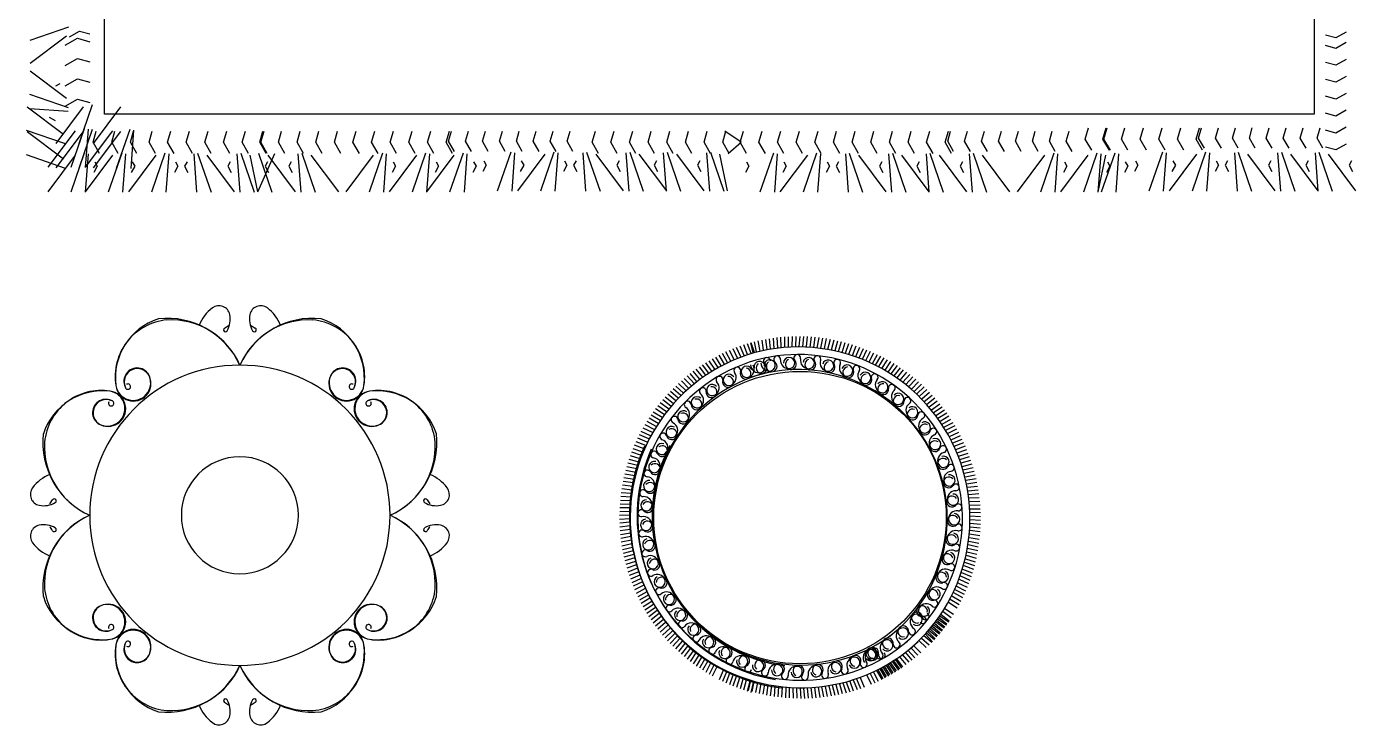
# Model space of a CAD drawing. Header units: millimetres. Extents: x -37 to 8970, y -2 to 4773.
# Drawn here: x 5110 to 7309, y 1967 to 3123 of the extents above; entities that cross this region are included whole.
import ezdxf

# ---------------------------------------------------------------- set-up
doc = ezdxf.new("R2010")
doc.units = ezdxf.units.MM

msp = doc.modelspace()

# ---------------------------------------------------------------- linework, layer by layer
at = {"color": 18, "true_color": 0x000000}
for p, q in [((5179.7, 3122.7), (5115.4, 3100.5)), ((5176.5, 3107.5), (5116.1, 3062.2)), ((5174.3, 3092.7), (5194.5, 3104.3)), ((5181.1, 3106.4), (5197.9, 3116)), ((5194.5, 3104.3), (5214.8, 3098.5)), ((5197.9, 3116), (5214.8, 3111.2)), ((7276.7, 3104.6), (7259.9, 3109.4)), ((7293.6, 3114.2), (7276.7, 3104.6)), ((7276.7, 3087.4), (7259.9, 3092.2)), ((7293.6, 3097), (7276.7, 3087.4)), ((5174.3, 3059.1), (5194.5, 3070.6)), ((5194.5, 3070.6), (5214.8, 3064.9)), ((7276.7, 3059.4), (7259.9, 3064.2)), ((7293.6, 3069), (7276.7, 3059.4)), ((5176.5, 3004.3), (5116.1, 3049.6)), ((5174.3, 3025.4), (5194.5, 3037)), ((5194.5, 3037), (5214.8, 3031.2)), ((7276.7, 3031.3), (7259.9, 3036.1)), ((7293.6, 3041), (7276.7, 3031.3)), ((5165.4, 3028.5), (5158.3, 3024.6)), ((7293.6, 3012.9), (7276.7, 3003.3)), ((5179.7, 2989.1), (5115.4, 3011.3)), ((5174.3, 2991.8), (5194.5, 3003.3)), ((5194.5, 3003.3), (5214.8, 2997.6)), ((5219, 2993.8), (5196.8, 2929.5)), ((7276.7, 3003.3), (7259.9, 3008.1)), ((5171.3, 2944.6), (5110.9, 2990)), ((5178.9, 2982.7), (5115.4, 2987.5)), ((5158.3, 2967.7), (5147.9, 2973.2)), ((5203.8, 2990.6), (5158.5, 2930.1)), ((5265.8, 2990.6), (5220.4, 2930.1)), ((7276.7, 2975.3), (7259.9, 2980.1)), ((7293.6, 2984.9), (7276.7, 2975.3)), ((5174.5, 2929.4), (5110.2, 2951.7)), ((5171.3, 2904), (5110.9, 2949.3)), ((5190.5, 2951.1), (5145.1, 2890.7)), ((5203.8, 2949.9), (5158.5, 2889.5)), ((5205.7, 2954.3), (5183.5, 2890.1)), ((5219, 2953.1), (5196.8, 2888.8)), ((5252.4, 2951.1), (5207.1, 2890.7)), ((5212, 2953.6), (5207.3, 2890.1)), ((5220.3, 2931.9), (5225.6, 2950.4)), ((5265.8, 2949.9), (5220.4, 2889.5)), ((5251.1, 2931.9), (5256.4, 2950.4)), ((5281, 2953.1), (5258.7, 2888.8)), ((5281.9, 2931.9), (5287.2, 2950.4)), ((5287.3, 2952.3), (5282.6, 2888.8)), ((5312.8, 2931.9), (5318.1, 2950.4)), ((5343.6, 2931.9), (5348.9, 2950.4)), ((5374.5, 2931.9), (5379.8, 2950.4)), ((5405.3, 2931.9), (5410.6, 2950.4)), ((5436.1, 2931.9), (5441.4, 2950.4)), ((5467, 2931.9), (5472.3, 2950.4)), ((5496.1, 2931.9), (5501.4, 2950.4)), ((5497.8, 2931.9), (5503.1, 2950.4)), ((5527, 2931.9), (5532.3, 2950.4)), ((5557.8, 2931.9), (5563.1, 2950.4)), ((5588.7, 2931.9), (5594, 2950.4)), ((5619.5, 2931.9), (5624.8, 2950.4)), ((5650.3, 2931.9), (5655.6, 2950.4)), ((5681.2, 2931.9), (5686.5, 2950.4)), ((5712, 2931.9), (5717.3, 2950.4)), ((5742.9, 2931.9), (5748.1, 2950.4)), ((5773.7, 2931.9), (5779, 2950.4)), ((5804.5, 2931.9), (5809.8, 2950.4)), ((5808.5, 2933.6), (5813.3, 2950.4)), ((5836.6, 2933.6), (5841.4, 2950.4)), ((5864.6, 2933.6), (5869.4, 2950.4)), ((5892.6, 2933.6), (5897.5, 2950.4)), ((5920.7, 2933.6), (5925.5, 2950.4)), ((5948.7, 2933.6), (5953.5, 2950.4)), ((5976.7, 2933.6), (5981.6, 2950.4)), ((6004.8, 2933.6), (6009.6, 2950.4)), ((6046.2, 2931.9), (6051.5, 2950.4)), ((6077, 2931.9), (6082.3, 2950.4)), ((6107.9, 2931.9), (6113.2, 2950.4)), ((6138.7, 2931.9), (6144, 2950.4)), ((6169.5, 2931.9), (6174.8, 2950.4)), ((6200.4, 2931.9), (6205.7, 2950.4)), ((6231.2, 2931.9), (6236.5, 2950.4)), ((6262.1, 2931.9), (6267.4, 2950.4)), ((6292.9, 2931.9), (6265.7, 2950.4)), ((6291.2, 2931.9), (6296.5, 2950.4)), ((6322.1, 2931.9), (6327.4, 2950.4)), ((6352.9, 2931.9), (6358.2, 2950.4)), ((6383.7, 2931.9), (6389, 2950.4)), ((6414.6, 2931.9), (6419.9, 2950.4)), ((6445.4, 2931.9), (6450.7, 2950.4)), ((6476.3, 2931.9), (6481.6, 2950.4)), ((6507.1, 2931.9), (6512.4, 2950.4)), ((6537.9, 2931.9), (6543.2, 2950.4)), ((6568.8, 2931.9), (6574.1, 2950.4)), ((6599.6, 2931.9), (6604.9, 2950.4)), ((6630.5, 2931.9), (6635.7, 2950.4)), ((6634.5, 2933.6), (6639.3, 2950.4)), ((6662.5, 2933.6), (6667.3, 2950.4)), ((6690.5, 2933.6), (6695.3, 2950.4)), ((6718.6, 2933.6), (6723.4, 2950.4)), ((6746.6, 2933.6), (6751.4, 2950.4)), ((6774.6, 2933.6), (6779.4, 2950.4)), ((6802.7, 2933.6), (6807.5, 2950.4)), ((6830.7, 2933.6), (6835.5, 2950.4)), ((6862.2, 2937.2), (6867.5, 2955.8)), ((6891.4, 2937.2), (6896.7, 2955.8)), ((6893.1, 2937.2), (6898.4, 2955.8)), ((6922.2, 2937.2), (6927.5, 2955.8)), ((6953.1, 2937.2), (6958.4, 2955.8)), ((6983.9, 2937.2), (6989.2, 2955.8)), ((7014.8, 2937.2), (7020, 2955.8)), ((7045.6, 2937.2), (7050.9, 2955.8)), ((7049.6, 2938.9), (7054.4, 2955.8)), ((7077.6, 2938.9), (7082.4, 2955.8)), ((7105.7, 2938.9), (7110.5, 2955.8)), ((7133.7, 2938.9), (7138.5, 2955.8)), ((7161.7, 2938.9), (7166.6, 2955.8)), ((7189.8, 2938.9), (7194.6, 2955.8)), ((7217.8, 2938.9), (7222.6, 2955.8)), ((7245.8, 2938.9), (7250.7, 2955.8)), ((7276.7, 2947.2), (7259.9, 2952)), ((7293.6, 2956.9), (7276.7, 2947.2)), ((5230.9, 2913.4), (5220.3, 2931.9)), ((5261.7, 2913.4), (5251.1, 2931.9)), ((5292.5, 2913.4), (5281.9, 2931.9)), ((5323.4, 2913.4), (5312.8, 2931.9)), ((5354.2, 2913.4), (5343.6, 2931.9)), ((5385, 2913.4), (5374.5, 2931.9)), ((5415.9, 2913.4), (5405.3, 2931.9)), ((5446.7, 2913.4), (5436.1, 2931.9)), ((5477.6, 2913.4), (5467, 2931.9)), ((5506.7, 2913.4), (5496.1, 2931.9)), ((5508.4, 2913.4), (5497.8, 2931.9)), ((5537.6, 2913.4), (5527, 2931.9)), ((5568.4, 2913.4), (5557.8, 2931.9)), ((5599.3, 2913.4), (5588.7, 2931.9)), ((5630.1, 2913.4), (5619.5, 2931.9)), ((5660.9, 2913.4), (5650.3, 2931.9)), ((5691.8, 2913.4), (5681.2, 2931.9)), ((5722.6, 2913.4), (5712, 2931.9)), ((5753.4, 2913.4), (5742.9, 2931.9)), ((5784.3, 2913.4), (5773.7, 2931.9)), ((5815.1, 2913.4), (5804.5, 2931.9)), ((5818.2, 2916.7), (5808.5, 2933.6)), ((5846.2, 2916.7), (5836.6, 2933.6)), ((5874.2, 2916.7), (5864.6, 2933.6)), ((5902.3, 2916.7), (5892.6, 2933.6)), ((5930.3, 2916.7), (5920.7, 2933.6)), ((5958.3, 2916.7), (5948.7, 2933.6)), ((5986.4, 2916.7), (5976.7, 2933.6)), ((6014.4, 2916.7), (6004.8, 2933.6)), ((6056.8, 2913.4), (6046.2, 2931.9)), ((6087.6, 2913.4), (6077, 2931.9)), ((6118.5, 2913.4), (6107.9, 2931.9)), ((6149.3, 2913.4), (6138.7, 2931.9)), ((6180.1, 2913.4), (6169.5, 2931.9)), ((6211, 2913.4), (6200.4, 2931.9)), ((6241.8, 2913.4), (6231.2, 2931.9)), ((6272.6, 2913.4), (6262.1, 2931.9)), ((6271, 2913.4), (6292.9, 2931.9)), ((6301.8, 2913.4), (6291.2, 2931.9)), ((6332.7, 2913.4), (6322.1, 2931.9)), ((6363.5, 2913.4), (6352.9, 2931.9)), ((6394.3, 2913.4), (6383.7, 2931.9)), ((6425.2, 2913.4), (6414.6, 2931.9)), ((6456, 2913.4), (6445.4, 2931.9)), ((6486.9, 2913.4), (6476.3, 2931.9)), ((6517.7, 2913.4), (6507.1, 2931.9)), ((6548.5, 2913.4), (6537.9, 2931.9)), ((6579.4, 2913.4), (6568.8, 2931.9)), ((6610.2, 2913.4), (6599.6, 2931.9)), ((6641, 2913.4), (6630.5, 2931.9)), ((6644.1, 2916.7), (6634.5, 2933.6)), ((6672.1, 2916.7), (6662.5, 2933.6)), ((6700.2, 2916.7), (6690.5, 2933.6)), ((6728.2, 2916.7), (6718.6, 2933.6)), ((6756.2, 2916.7), (6746.6, 2933.6)), ((6784.3, 2916.7), (6774.6, 2933.6)), ((6812.3, 2916.7), (6802.7, 2933.6)), ((6840.3, 2916.7), (6830.7, 2933.6)), ((6872.8, 2918.7), (6862.2, 2937.2)), ((6902, 2918.7), (6891.4, 2937.2)), ((6903.7, 2918.7), (6893.1, 2937.2)), ((6932.8, 2918.7), (6922.2, 2937.2)), ((6963.7, 2918.7), (6953.1, 2937.2)), ((6994.5, 2918.7), (6983.9, 2937.2)), ((7025.3, 2918.7), (7014.8, 2937.2)), ((7056.2, 2918.7), (7045.6, 2937.2)), ((7059.2, 2922.1), (7049.6, 2938.9)), ((7087.3, 2922.1), (7077.6, 2938.9)), ((7115.3, 2922.1), (7105.7, 2938.9)), ((7143.3, 2922.1), (7133.7, 2938.9)), ((7171.4, 2922.1), (7161.7, 2938.9)), ((7199.4, 2922.1), (7189.8, 2938.9)), ((7227.4, 2922.1), (7217.8, 2938.9)), ((7255.5, 2922.1), (7245.8, 2938.9)), ((7293.6, 2928.8), (7276.7, 2919.2)), ((5174.5, 2888.8), (5110.2, 2911)), ((5190.5, 2910.5), (5145.1, 2850.1)), ((5205.7, 2913.7), (5183.5, 2849.4)), ((5252.4, 2910.5), (5207.1, 2850.1)), ((5212, 2912.9), (5207.3, 2849.4)), ((5267.6, 2913.7), (5245.4, 2849.4)), ((5274, 2912.9), (5269.2, 2849.4)), ((5323.9, 2910.5), (5278.6, 2850.1)), ((5339.1, 2913.7), (5316.9, 2849.4)), ((5345.5, 2912.9), (5340.7, 2849.4)), ((5386.8, 2912.9), (5391.5, 2849.4)), ((5393.1, 2913.7), (5415.4, 2849.4)), ((5408.3, 2910.5), (5453.7, 2850.1)), ((5458.2, 2912.9), (5463, 2849.4)), ((5464.6, 2913.7), (5486.8, 2849.4)), ((5479.8, 2910.5), (5492.6, 2850.1)), ((5520.2, 2912.9), (5492.5, 2849.4)), ((5494, 2913.7), (5516.3, 2849.4)), ((5509.2, 2910.5), (5554.6, 2850.1)), ((5559.2, 2912.9), (5563.9, 2849.4)), ((5565.5, 2913.7), (5587.8, 2849.4)), ((5580.7, 2910.5), (5626.1, 2850.1)), ((5683.9, 2910.5), (5638.6, 2850.1)), ((5699.1, 2913.7), (5676.9, 2849.4)), ((5705.5, 2912.9), (5700.7, 2849.4)), ((5755.4, 2910.5), (5710.1, 2850.1)), ((5770.6, 2913.7), (5748.4, 2849.4)), ((5817.4, 2910.5), (5772, 2850.1)), ((5777, 2912.9), (5772.2, 2849.4)), ((5832.6, 2913.7), (5810.3, 2849.4)), ((5838.9, 2912.9), (5834.1, 2849.4)), ((5911.4, 2915.4), (5889.1, 2851.1)), ((5917.7, 2914.6), (5913, 2851.1)), ((5967.6, 2912.2), (5922.3, 2851.8)), ((5982.8, 2915.4), (5960.6, 2851.1)), ((5989.2, 2914.6), (5984.4, 2851.1)), ((6030.5, 2914.6), (6035.3, 2851.1)), ((6036.8, 2915.4), (6059.1, 2851.1)), ((6052, 2912.2), (6097.4, 2851.8)), ((6102, 2914.6), (6106.7, 2851.1)), ((6108.3, 2915.4), (6130.6, 2851.1)), ((6123.5, 2912.2), (6168.9, 2851.8)), ((6163.9, 2914.6), (6168.7, 2851.1)), ((6170.3, 2915.4), (6192.5, 2851.1)), ((6185.5, 2912.2), (6230.8, 2851.8)), ((6235.4, 2914.6), (6240.2, 2851.1)), ((6241.7, 2915.4), (6264, 2851.1)), ((6256.9, 2912.2), (6269.8, 2851.8)), ((6346, 2913.7), (6323.8, 2849.4)), ((6352.4, 2912.9), (6347.6, 2849.4)), ((6402.3, 2910.5), (6356.9, 2850.1)), ((6417.5, 2913.7), (6395.2, 2849.4)), ((6423.8, 2912.9), (6419.1, 2849.4)), ((6465.1, 2912.9), (6469.9, 2849.4)), ((6471.5, 2913.7), (6493.7, 2849.4)), ((6486.7, 2910.5), (6532, 2850.1)), ((6536.6, 2912.9), (6541.4, 2849.4)), ((6543, 2913.7), (6565.2, 2849.4)), ((6558.2, 2910.5), (6603.5, 2850.1)), ((6598.6, 2912.9), (6603.3, 2849.4)), ((6604.9, 2913.7), (6627.1, 2849.4)), ((6620.1, 2910.5), (6665.5, 2850.1)), ((6670, 2912.9), (6674.8, 2849.4)), ((6676.4, 2913.7), (6698.6, 2849.4)), ((6691.6, 2910.5), (6736.9, 2850.1)), ((6794.8, 2910.5), (6749.4, 2850.1)), ((6810, 2913.7), (6787.8, 2849.4)), ((6816.3, 2912.9), (6811.6, 2849.4)), ((6866.3, 2910.5), (6820.9, 2850.1)), ((6881.5, 2913.7), (6859.2, 2849.4)), ((6895.7, 2910.5), (6882.9, 2850.1)), ((6887.8, 2912.9), (6883.1, 2849.4)), ((6910.9, 2913.7), (6888.7, 2849.4)), ((6917.3, 2912.9), (6912.5, 2849.4)), ((6989.7, 2915.4), (6967.5, 2851.1)), ((6996.1, 2914.6), (6991.3, 2851.1)), ((7046, 2912.2), (7000.7, 2851.8)), ((7061.2, 2915.4), (7039, 2851.1)), ((7067.6, 2914.6), (7062.8, 2851.1)), ((7108.9, 2914.6), (7113.6, 2851.1)), ((7115.2, 2915.4), (7137.4, 2851.1)), ((7130.4, 2912.2), (7175.8, 2851.8)), ((7180.3, 2914.6), (7185.1, 2851.1)), ((7186.7, 2915.4), (7208.9, 2851.1)), ((7201.9, 2912.2), (7247.2, 2851.8)), ((7242.3, 2914.6), (7247, 2851.1)), ((7248.6, 2915.4), (7270.9, 2851.1)), ((7276.7, 2919.2), (7259.9, 2924)), ((7263.8, 2912.2), (7309.2, 2851.8)), ((5227.1, 2892.3), (5221.6, 2882)), ((5223.2, 2899.4), (5227.1, 2892.3)), ((5289.1, 2892.3), (5283.5, 2882)), ((5285.1, 2899.4), (5289.1, 2892.3)), ((5360.6, 2892.3), (5355, 2882)), ((5356.6, 2899.4), (5360.6, 2892.3)), ((5375.7, 2899.4), (5371.7, 2892.3)), ((5371.7, 2892.3), (5377.2, 2882)), ((5447.1, 2899.4), (5443.2, 2892.3)), ((5443.2, 2892.3), (5448.7, 2882)), ((5509.1, 2899.4), (5505.1, 2892.3)), ((5505.1, 2892.3), (5510.7, 2882)), ((5548.1, 2899.4), (5544.1, 2892.3)), ((5544.1, 2892.3), (5549.6, 2882)), ((5720.6, 2892.3), (5715, 2882)), ((5716.6, 2899.4), (5720.6, 2892.3)), ((5792, 2892.3), (5786.5, 2882)), ((5788.1, 2899.4), (5792, 2892.3)), ((5854, 2892.3), (5848.4, 2882)), ((5850, 2899.4), (5854, 2892.3)), ((5870.9, 2894), (5865.3, 2883.7)), ((5866.9, 2901.1), (5870.9, 2894)), ((5932.8, 2894), (5927.2, 2883.7)), ((5928.8, 2901.1), (5932.8, 2894)), ((6004.3, 2894), (5998.7, 2883.7)), ((6000.3, 2901.1), (6004.3, 2894)), ((6019.4, 2901.1), (6015.4, 2894)), ((6015.4, 2894), (6021, 2883.7)), ((6090.9, 2901.1), (6086.9, 2894)), ((6086.9, 2894), (6092.4, 2883.7)), ((6152.8, 2901.1), (6148.8, 2894)), ((6148.8, 2894), (6154.4, 2883.7)), ((6224.3, 2901.1), (6220.3, 2894)), ((6220.3, 2894), (6225.9, 2883.7)), ((6305.5, 2892.3), (6299.9, 2882)), ((6301.5, 2899.4), (6305.5, 2892.3)), ((6367.4, 2892.3), (6361.9, 2882)), ((6363.5, 2899.4), (6367.4, 2892.3)), ((6438.9, 2892.3), (6433.4, 2882)), ((6435, 2899.4), (6438.9, 2892.3)), ((6454, 2899.4), (6450, 2892.3)), ((6450, 2892.3), (6455.6, 2882)), ((6525.5, 2899.4), (6521.5, 2892.3)), ((6521.5, 2892.3), (6527.1, 2882)), ((6587.4, 2899.4), (6583.5, 2892.3)), ((6583.5, 2892.3), (6589, 2882)), ((6658.9, 2899.4), (6654.9, 2892.3)), ((6654.9, 2892.3), (6660.5, 2882)), ((6831.4, 2892.3), (6825.9, 2882)), ((6827.5, 2899.4), (6831.4, 2892.3)), ((6902.9, 2892.3), (6897.4, 2882)), ((6898.9, 2899.4), (6902.9, 2892.3)), ((6932.4, 2892.3), (6926.8, 2882)), ((6928.4, 2899.4), (6932.4, 2892.3)), ((6949.2, 2894), (6943.7, 2883.7)), ((6945.3, 2901.1), (6949.2, 2894)), ((7011.2, 2894), (7005.6, 2883.7)), ((7007.2, 2901.1), (7011.2, 2894)), ((7082.6, 2894), (7077.1, 2883.7)), ((7078.7, 2901.1), (7082.6, 2894)), ((7097.7, 2901.1), (7093.8, 2894)), ((7093.8, 2894), (7099.3, 2883.7)), ((7169.2, 2901.1), (7165.2, 2894)), ((7165.2, 2894), (7170.8, 2883.7)), ((7231.2, 2901.1), (7227.2, 2894)), ((7227.2, 2894), (7232.7, 2883.7)), ((7302.6, 2901.1), (7298.7, 2894)), ((7298.7, 2894), (7304.2, 2883.7)), ((6303.4, 2580.8), (6297, 2596.6)), ((6309, 2582.6), (6303, 2598.5)), ((6312.3, 2583.6), (6308.9, 2600.3)), ((6314.8, 2584.3), (6309, 2600.3)), ((6318.1, 2585.1), (6315, 2601.9)), ((6323.9, 2586.5), (6321.1, 2603.3)), ((6329.7, 2587.8), (6327.3, 2604.6)), ((6335.5, 2588.9), (6333.5, 2605.8)), ((6341.4, 2589.9), (6339.7, 2606.9)), ((6347.3, 2590.8), (6346, 2607.8)), ((6353.2, 2591.6), (6352.2, 2608.6)), ((6359.1, 2592.3), (6358.5, 2609.3)), ((6365.1, 2592.8), (6364.8, 2609.8)), ((6371, 2593.2), (6371.1, 2610.2)), ((6377, 2593.5), (6377.4, 2610.5)), ((6382.9, 2593.6), (6383.7, 2610.7)), ((6388.9, 2593.7), (6390.1, 2610.7)), ((6394.8, 2593.6), (6396.4, 2610.5)), ((6400.8, 2593.3), (6402.7, 2610.3)), ((6406.7, 2593), (6409, 2609.9)), ((6412.7, 2592.5), (6415.3, 2609.4)), ((6418.6, 2591.9), (6421.5, 2608.7)), ((6424.5, 2591.2), (6427.8, 2607.9)), ((6430.4, 2590.4), (6434.1, 2607)), ((6436.3, 2589.4), (6440.3, 2606)), ((6442.1, 2588.3), (6446.5, 2604.8)), ((6448, 2587.1), (6452.7, 2603.5)), ((6453.8, 2585.8), (6458.8, 2602.1)), ((6459.6, 2584.3), (6464.9, 2600.5)), ((6465.3, 2582.8), (6471, 2598.8)), ((6471, 2581.1), (6477.1, 2597)), ((6476.7, 2579.2), (6483.1, 2595.1)), ((6254.4, 2559.2), (6245.1, 2573.5)), ((6259.6, 2562), (6250.7, 2576.5)), ((6264.9, 2564.8), (6256.3, 2579.5)), ((6270.2, 2567.4), (6261.9, 2582.3)), ((6275.6, 2569.9), (6267.6, 2585)), ((6281.1, 2572.3), (6273.4, 2587.5)), ((6286.6, 2574.6), (6279.2, 2590)), ((6292.1, 2576.8), (6285.1, 2592.3)), ((6297.7, 2578.8), (6291, 2594.5)), ((6482.3, 2577.3), (6489, 2593)), ((6487.9, 2575.3), (6495, 2590.8)), ((6493.5, 2573.1), (6500.8, 2588.5)), ((6499, 2570.8), (6506.7, 2586)), ((6504.4, 2568.4), (6512.4, 2583.5)), ((6509.8, 2565.9), (6518.2, 2580.8)), ((6515.2, 2563.3), (6523.8, 2578)), ((6520.5, 2560.6), (6529.4, 2575.1)), ((6224.3, 2539.8), (6213.4, 2552.9)), ((6229.2, 2543.3), (6218.5, 2556.6)), ((6234.1, 2546.7), (6223.7, 2560.2)), ((6239, 2550), (6228.9, 2563.7)), ((6244.1, 2553.2), (6234.3, 2567.1)), ((6249.2, 2556.2), (6239.7, 2570.3)), ((6525.7, 2557.7), (6534.9, 2572)), ((6530.9, 2554.8), (6540.4, 2568.9)), ((6536, 2551.7), (6545.8, 2565.6)), ((6541.1, 2548.5), (6551.2, 2562.3)), ((6546, 2545.3), (6556.4, 2558.8)), ((6550.9, 2541.9), (6561.6, 2555.2)), ((6555.8, 2538.4), (6566.7, 2551.5)), ((6201.3, 2521), (6189, 2532.8)), ((6205.8, 2524.9), (6193.7, 2537)), ((6210.3, 2528.8), (6198.5, 2541.1)), ((6214.9, 2532.6), (6203.4, 2545.2)), ((6219.6, 2536.3), (6208.3, 2549.1)), ((6560.5, 2534.8), (6571.8, 2547.7)), ((6565.2, 2531.1), (6576.7, 2543.7)), ((6569.8, 2527.4), (6581.6, 2539.7)), ((6574.4, 2523.5), (6586.4, 2535.6)), ((6578.8, 2519.5), (6591.1, 2531.4)), ((6180.4, 2499.8), (6167, 2510.2)), ((6184.4, 2504.2), (6171.2, 2514.9)), ((6188.5, 2508.5), (6175.5, 2519.5)), ((6192.7, 2512.7), (6179.9, 2524)), ((6197, 2516.9), (6184.4, 2528.5)), ((6583.2, 2515.5), (6595.7, 2527.1)), ((6587.5, 2511.3), (6600.2, 2522.7)), ((6591.6, 2507.1), (6604.6, 2518.2)), ((6595.7, 2502.8), (6609, 2513.6)), ((6599.8, 2498.4), (6613.2, 2508.9)), ((6161.8, 2476.5), (6147.3, 2485.5)), ((6165.3, 2481.3), (6151.1, 2490.6)), ((6168.9, 2486), (6154.9, 2495.7)), ((6172.7, 2490.7), (6158.8, 2500.6)), ((6176.5, 2495.3), (6162.8, 2505.5)), ((6603.7, 2493.9), (6617.3, 2504.1)), ((6607.5, 2489.3), (6621.3, 2499.2)), ((6611.2, 2484.7), (6625.3, 2494.3)), ((6614.8, 2479.9), (6629.1, 2489.3)), ((6148.8, 2456.6), (6133.6, 2464.4)), ((6151.9, 2461.7), (6136.9, 2469.8)), ((6155.1, 2466.7), (6140.2, 2475.1)), ((6158.4, 2471.6), (6143.7, 2480.3)), ((6618.4, 2475.1), (6632.8, 2484.2)), ((6621.8, 2470.2), (6636.4, 2479)), ((6625.1, 2465.3), (6639.9, 2473.7)), ((6628.3, 2460.3), (6643.3, 2468.4)), ((6631.4, 2455.2), (6646.6, 2463)), ((6137.4, 2435.6), (6121.6, 2442.1)), ((6140.1, 2440.9), (6124.5, 2447.8)), ((6142.9, 2446.2), (6127.4, 2453.4)), ((6145.8, 2451.4), (6130.4, 2458.9)), ((6634.4, 2450.1), (6649.8, 2457.5)), ((6637.3, 2444.9), (6652.8, 2452)), ((6640.1, 2439.6), (6655.7, 2446.4)), ((6127.9, 2413.8), (6111.6, 2418.9)), ((6130.1, 2419.3), (6113.9, 2424.8)), ((6132.4, 2424.8), (6116.4, 2430.6)), ((6134.8, 2430.2), (6118.9, 2436.4)), ((6642.8, 2434.3), (6658.6, 2440.8)), ((6645.4, 2428.9), (6661.3, 2435.1)), ((6647.8, 2423.5), (6663.8, 2429.3)), ((6650.2, 2418), (6666.3, 2423.5)), ((6121.9, 2396.9), (6105.4, 2401)), ((6123.8, 2402.6), (6107.3, 2407.1)), ((6125.8, 2408.2), (6109.4, 2413)), ((6652.4, 2412.4), (6668.6, 2417.6)), ((6654.5, 2406.9), (6670.8, 2411.7)), ((6656.5, 2401.3), (6672.9, 2405.7)), ((6658.3, 2395.6), (6674.9, 2399.7)), ((6115.7, 2373.9), (6098.8, 2376.7)), ((6117, 2379.7), (6100.3, 2382.8)), ((6118.5, 2385.5), (6101.8, 2388.9)), ((6120.2, 2391.2), (6103.5, 2395)), ((6660.1, 2389.9), (6676.7, 2393.7)), ((6661.7, 2384.2), (6678.4, 2387.6)), ((6663.2, 2378.4), (6680, 2381.5)), ((6664.6, 2372.6), (6681.4, 2375.3)), ((6112.2, 2356.4), (6095.3, 2358.1)), ((6113.3, 2362.3), (6096.3, 2364.3)), ((6114.4, 2368.1), (6097.5, 2370.5)), ((6665.9, 2366.8), (6682.8, 2369.2)), ((6667, 2360.9), (6684, 2363)), ((6668.1, 2355.1), (6685, 2356.7)), ((6109.4, 2332.7), (6092.4, 2333)), ((6109.9, 2338.7), (6092.9, 2339.3)), ((6110.6, 2344.6), (6093.5, 2345.5)), ((6111.3, 2350.5), (6094.3, 2351.8)), ((6669, 2349.2), (6685.9, 2350.5)), ((6669.7, 2343.3), (6686.7, 2344.2)), ((6670.4, 2337.4), (6687.4, 2338)), ((6670.9, 2331.4), (6688, 2331.7)), ((6108.6, 2314.9), (6091.6, 2314.1)), ((6108.6, 2308.9), (6091.6, 2307.7)), ((6108.7, 2320.9), (6091.7, 2320.4)), ((6109, 2326.8), (6092, 2326.7)), ((6671.3, 2325.5), (6688.4, 2325.4)), ((6671.6, 2319.5), (6688.6, 2319.1)), ((6671.7, 2313.6), (6688.8, 2312.7)), ((6108.7, 2303), (6091.7, 2301.4)), ((6108.9, 2297), (6091.9, 2295.1)), ((6109.2, 2291.1), (6092.3, 2288.8)), ((6671.1, 2289.8), (6688, 2287.5)), ((6671.5, 2295.7), (6688.4, 2293.8)), ((6671.7, 2301.7), (6688.7, 2300.1)), ((6671.8, 2307.6), (6688.8, 2306.4)), ((6109.7, 2285.1), (6092.9, 2282.5)), ((6110.3, 2279.2), (6093.5, 2276.2)), ((6111, 2273.3), (6094.3, 2270)), ((6111.9, 2267.4), (6095.2, 2263.7)), ((6668.5, 2266.1), (6685.1, 2262.4)), ((6669.3, 2272), (6686.1, 2268.7)), ((6670.1, 2277.9), (6686.8, 2274.9)), ((6670.6, 2283.8), (6687.5, 2281.2)), ((6112.9, 2261.5), (6096.3, 2257.5)), ((6113.9, 2255.7), (6097.5, 2251.3)), ((6115.2, 2249.8), (6098.8, 2245.1)), ((6116.5, 2244), (6100.2, 2239)), ((6665.2, 2248.5), (6681.6, 2243.8)), ((6666.4, 2254.3), (6682.9, 2250)), ((6667.5, 2260.2), (6684.1, 2256.2)), ((6118, 2238.3), (6101.8, 2232.9)), ((6119.5, 2232.5), (6103.5, 2226.8)), ((6121.2, 2226.8), (6105.3, 2220.7)), ((6123.1, 2221.1), (6107.2, 2214.7)), ((6659.2, 2225.5), (6675.1, 2219.4)), ((6660.9, 2231.2), (6676.9, 2225.5)), ((6662.4, 2236.9), (6678.6, 2231.5)), ((6663.9, 2242.7), (6680.2, 2237.7)), ((6125, 2215.5), (6109.3, 2208.8)), ((6127, 2209.9), (6111.5, 2202.8)), ((6129.2, 2204.3), (6113.8, 2197)), ((6651.2, 2203), (6666.6, 2195.6)), ((6653.4, 2208.6), (6668.9, 2201.5)), ((6655.4, 2214.1), (6671.1, 2207.4)), ((6657.4, 2219.8), (6673.2, 2213.4)), ((6131.5, 2198.8), (6116.3, 2191.1)), ((6133.9, 2193.4), (6118.9, 2185.4)), ((6136.4, 2188), (6121.5, 2179.7)), ((6139, 2182.6), (6124.3, 2174)), ((6141.8, 2177.4), (6127.3, 2168.4)), ((6641.4, 2181.3), (6656.1, 2172.7)), ((6644, 2186.6), (6658.9, 2178.3)), ((6646.5, 2192), (6661.6, 2184)), ((6648.9, 2197.5), (6664.2, 2189.8)), ((6144.6, 2172.1), (6130.3, 2162.9)), ((6147.6, 2167), (6133.5, 2157.4)), ((6150.7, 2161.8), (6136.7, 2152)), ((6153.8, 2156.8), (6140.1, 2146.7)), ((6626.7, 2155.4), (6640.4, 2145.3)), ((6629.8, 2160.5), (6643.8, 2150.7)), ((6635.8, 2170.8), (6650.2, 2161.5)), ((6638.7, 2176), (6653.2, 2167.1)), ((6157.1, 2151.8), (6143.6, 2141.4)), ((6160.5, 2146.9), (6147.2, 2136.2)), ((6164, 2142.1), (6150.9, 2131.1)), ((6167.6, 2137.3), (6154.7, 2126.1)), ((6610.9, 2133.3), (6624.8, 2123.4)), ((6612.9, 2135.9), (6625.8, 2124.7)), ((6614.7, 2138), (6628.7, 2128.3)), ((6616.5, 2140.7), (6629.6, 2129.7)), ((6618.3, 2142.7), (6632.6, 2133.3)), ((6620, 2145.5), (6633.3, 2134.9)), ((6621.8, 2147.5), (6636.3, 2138.4)), ((6623.4, 2150.5), (6636.9, 2140.1)), ((6171.2, 2132.6), (6158.7, 2121.1)), ((6175, 2128), (6162.7, 2116.3)), ((6178.9, 2123.5), (6166.8, 2111.5)), ((6182.9, 2119.1), (6171, 2106.8)), ((6186.9, 2114.7), (6175.3, 2102.2)), ((6590.9, 2111.3), (6603.6, 2100)), ((6595.1, 2115.5), (6608.1, 2104.5)), ((6597.7, 2117.7), (6609.5, 2105.4)), ((6599.2, 2119.9), (6612.4, 2109.1)), ((6601.6, 2122.1), (6613.7, 2110.1)), ((6603.2, 2124.3), (6616.6, 2113.8)), ((6605.5, 2126.6), (6617.8, 2114.9)), ((6607.1, 2128.8), (6620.8, 2118.5)), ((6609.3, 2131.3), (6621.9, 2119.8)), ((6191.1, 2110.4), (6179.8, 2097.7)), ((6195.3, 2106.2), (6184.3, 2093.3)), ((6199.6, 2102.2), (6188.9, 2088.9)), ((6204.1, 2098.1), (6193.6, 2084.7)), ((6208.5, 2094.2), (6198.3, 2080.6)), ((6213.1, 2090.4), (6203.2, 2076.5)), ((6568.7, 2091.5), (6580.1, 2078.9)), ((6573.3, 2095.3), (6585, 2082.9)), ((6577.8, 2099.1), (6589.8, 2087)), ((6586.6, 2107.2), (6599.1, 2095.6)), ((6217.8, 2086.7), (6208.2, 2072.6)), ((6222.5, 2083.1), (6213.2, 2068.8)), ((6227.3, 2079.6), (6218.3, 2065.1)), ((6232.2, 2076.1), (6223.5, 2061.5)), ((6237.1, 2072.8), (6228.7, 2058)), ((6242.2, 2069.6), (6234.1, 2054.6)), ((6534.3, 2067.9), (6543.8, 2053.8)), ((6537.8, 2068.9), (6547.5, 2054.8)), ((6539.4, 2071), (6549.2, 2057)), ((6542.9, 2072), (6552.8, 2058.1)), ((6544.5, 2074.1), (6554.6, 2060.4)), ((6547.9, 2075.2), (6558.1, 2061.6)), ((6549.4, 2077.4), (6559.8, 2063.9)), ((6554.4, 2080.8), (6565, 2067.5)), ((6559.2, 2084.3), (6570.1, 2071.2)), ((6564, 2087.8), (6575.2, 2075)), ((6247.2, 2066.5), (6239.5, 2051.3)), ((6252.4, 2063.5), (6244.9, 2048.2)), ((6262.9, 2057.8), (6256.1, 2042.2)), ((6268.2, 2055.2), (6261.7, 2039.4)), ((6273.6, 2052.6), (6267.4, 2036.7)), ((6279, 2050.2), (6273.2, 2034.1)), ((6284.5, 2047.8), (6279, 2031.7)), ((6290, 2045.6), (6284.9, 2029.4)), ((6489.4, 2045.9), (6496.3, 2030.2)), ((6500.5, 2050.2), (6508.1, 2034.9)), ((6506, 2052.5), (6513.9, 2037.4)), ((6511.5, 2055), (6519.6, 2040)), ((6516.8, 2057.5), (6525.3, 2042.7)), ((6518.6, 2059.4), (6527.2, 2044.7)), ((6522.2, 2060.2), (6530.9, 2045.6)), ((6523.9, 2062.1), (6532.8, 2047.6)), ((6527.4, 2063), (6536.5, 2048.5)), ((6529.1, 2065), (6538.3, 2050.6)), ((6532.6, 2065.9), (6542, 2051.6)), ((6295.6, 2043.5), (6290.8, 2027.2)), ((6301.2, 2041.5), (6296.8, 2025.1)), ((6306.9, 2039.7), (6302.8, 2023.1)), ((6308, 2041.2), (6304.1, 2024.7)), ((6312.6, 2037.9), (6308.8, 2021.3)), ((6313.7, 2039.5), (6310.1, 2022.9)), ((6319.5, 2038), (6316.2, 2021.2)), ((6325.3, 2036.5), (6322.3, 2019.7)), ((6331.1, 2035.2), (6328.5, 2018.3)), ((6336.9, 2034), (6334.7, 2017.1)), ((6342.8, 2032.9), (6340.9, 2015.9)), ((6348.6, 2031.9), (6347.1, 2014.9)), ((6354.5, 2031.1), (6353.4, 2014)), ((6360.5, 2030.3), (6359.7, 2013.3)), ((6366.4, 2029.7), (6365.9, 2012.7)), ((6372.3, 2029.3), (6372.2, 2012.2)), ((6378.3, 2028.9), (6378.5, 2011.9)), ((6384.2, 2028.7), (6384.9, 2011.7)), ((6390.2, 2028.6), (6391.2, 2011.6)), ((6396.1, 2028.6), (6397.5, 2011.6)), ((6402.1, 2028.8), (6403.8, 2011.8)), ((6408, 2029.1), (6410.1, 2012.1)), ((6414, 2029.5), (6416.4, 2012.6)), ((6419.9, 2030), (6422.7, 2013.2)), ((6425.8, 2030.6), (6429, 2013.9)), ((6431.8, 2031.4), (6435.2, 2014.7)), ((6437.6, 2032.3), (6441.5, 2015.7)), ((6443.5, 2033.3), (6447.7, 2016.8)), ((6449.4, 2034.5), (6453.9, 2018)), ((6455.2, 2035.7), (6460, 2019.4)), ((6461, 2037.1), (6466.2, 2020.9)), ((6466.7, 2038.6), (6472.3, 2022.5)), ((6472.5, 2040.3), (6478.3, 2024.2)), ((6478.2, 2042), (6484.4, 2026.1)), ((6483.8, 2043.9), (6490.4, 2028.1))]:
    msp.add_line(p, q, dxfattribs=at)
msp.add_lwpolyline([(5238.9, 4609.1), (7241, 4609.1), (7241, 2978.7), (5238.9, 2978.7)], close=True, dxfattribs=at)
msp.add_circle((6390, 2310.7), 242, dxfattribs=at)
for centre, radius, start, end in [((6393, 2310.8), 284, 106.2281, 263.2529), ((6387.3, 2309.2), 284, 308.0032, 105.028), ((6387.3, 2309.2), 271.5, 310.5184, 105.0004), ((6335.4, 2569.9), 5.65, 355.2951, 231.7802), ((6352.2, 2572.6), 5.65, 355.2951, 231.7802), ((6372.1, 2566.6), 9.31, 278.0421, 179.7215), ((6385.5, 2574.9), 5.65, 348.0951, 224.5802), ((6404.5, 2570.9), 13.7, 168.0951, 270.8421), ((6404.5, 2566.5), 9.31, 270.8421, 172.5215), ((6418.8, 2573.1), 5.65, 340.8951, 217.3802), ((6393, 2310.8), 271.5, 106.2557, 260.7377), ((6393, 2310.8), 246.5, 102.0044, 263.418), ((6270.7, 2542.8), 13.7, 293.214, 35.961), ((6286.3, 2554.2), 5.65, 339.4759, 215.961), ((6300, 2549.1), 8.96, 159.4759, 85.0418), ((6301.9, 2552.1), 9.31, 24.3346, 286.014), ((6300.7, 2556.3), 13.7, 286.014, 28.761), ((6387.3, 2309.2), 246.5, 307.8381, 109.2517), ((6322, 2564.3), 13.7, 182.4951, 285.2421), ((6323.2, 2560), 9.31, 285.2421, 186.9215), ((6326.4, 2558.4), 8.96, 126.2143, 51.7802), ((6338.8, 2567), 13.7, 182.4951, 285.2421), ((6340, 2562.7), 9.31, 285.2421, 186.9215), ((6343.2, 2561.1), 8.96, 126.2143, 51.7802), ((6371.5, 2571), 13.7, 175.2951, 278.0421), ((6375.1, 2564.7), 8.96, 119.0143, 44.5802), ((6407.2, 2564.2), 8.96, 111.8143, 37.3802), ((6437.1, 2566.7), 13.7, 160.8951, 263.6421), ((6436.6, 2562.3), 9.31, 263.6421, 165.3215), ((6439, 2559.7), 8.96, 104.6143, 30.1802), ((6451.6, 2567), 5.65, 333.6951, 210.1802), ((6469, 2558.4), 13.7, 153.6951, 256.4421), ((6468, 2554.1), 9.31, 256.4421, 158.1215), ((6470, 2551.2), 8.96, 97.4143, 22.9802), ((6483.5, 2556.9), 5.65, 326.4951, 202.9802), ((6499.6, 2546.2), 13.7, 146.4951, 249.2421), ((6498, 2542.1), 9.31, 249.2421, 150.9215), ((6244.8, 2521.8), 9.31, 38.7346, 300.414), ((6242.5, 2525.6), 13.7, 300.414, 43.161), ((6256.7, 2538.9), 5.65, 346.6759, 223.161), ((6270.9, 2535.5), 8.96, 166.6759, 92.2418), ((6272.4, 2538.7), 9.31, 31.5346, 293.214), ((6499.7, 2539), 8.96, 90.2143, 15.7802), ((6513.7, 2542.9), 5.65, 319.2951, 195.7802), ((6528.4, 2530.3), 13.7, 139.2951, 242.0421), ((6527.6, 2523.1), 8.96, 83.0143, 8.5802), ((6526.4, 2526.4), 9.31, 242.0421, 143.7215), ((6542, 2525.2), 5.65, 312.0951, 188.5802), ((6218.8, 2498.1), 8.96, 181.0759, 106.6418), ((6219.5, 2501.6), 9.31, 45.9346, 307.614), ((6229.2, 2520), 5.65, 353.8759, 230.361), ((6216.8, 2505.1), 13.7, 307.614, 50.361), ((6243.7, 2518.4), 8.96, 173.8759, 99.4418), ((6555, 2510.9), 13.7, 132.0951, 234.8421), ((6553.3, 2503.8), 8.96, 75.8143, 1.3802), ((6552.5, 2507.2), 9.31, 234.8421, 136.5215), ((6567.9, 2504.1), 5.65, 304.8951, 181.3802), ((6197, 2478.3), 9.31, 53.1346, 314.814), ((6204.2, 2497.8), 5.65, 1.0759, 237.561), ((6193.8, 2481.5), 13.7, 314.814, 57.561), ((6579, 2488.2), 13.7, 124.8951, 227.6421), ((6576.4, 2481.4), 8.96, 68.6143, 354.1802), ((6576, 2485), 9.31, 227.6421, 129.3215), ((6590.9, 2480), 5.65, 297.6951, 174.1802), ((6182.3, 2472.7), 5.65, 8.2759, 244.761), ((6174, 2455.2), 13.7, 322.014, 64.761), ((6196.7, 2474.8), 8.96, 188.2759, 113.8418), ((6599.9, 2462.8), 13.7, 117.6951, 220.4421), ((6596.5, 2456.4), 8.96, 61.4143, 346.9802), ((6596.6, 2459.9), 9.31, 220.4421, 122.1215), ((6163.7, 2445), 5.65, 15.4759, 251.961), ((6177.5, 2452.4), 9.31, 60.3346, 322.014), ((6177.7, 2448.9), 8.96, 195.4759, 121.0418), ((6617.5, 2434.9), 13.7, 110.4951, 213.2421), ((6610.7, 2453.1), 5.65, 290.4951, 166.9802), ((6613.8, 2432.5), 9.31, 213.2421, 114.9215), ((6391.9, 2313.1), 284, 155.9167, 312.9415), ((6391.9, 2313.1), 271.5, 155.9443, 310.4263), ((6148.6, 2415.2), 5.65, 22.6759, 259.161), ((6391.9, 2313.1), 246.5, 151.693, 313.1066), ((6161.4, 2424.3), 9.31, 67.5346, 329.214), ((6162.1, 2420.8), 8.96, 202.6759, 128.2418), ((6157.7, 2426.6), 13.7, 329.214, 71.961), ((6613.3, 2429), 8.96, 54.2143, 339.7802), ((6627, 2424), 5.65, 283.2951, 159.7802), ((6149, 2394.4), 9.31, 74.7346, 336.414), ((6150.2, 2391), 8.96, 209.8759, 135.4418), ((6145, 2396.2), 13.7, 336.414, 79.161), ((6626.5, 2399.7), 8.96, 47.0143, 332.5802), ((6631.4, 2405.1), 13.7, 103.2951, 206.0421), ((6627.5, 2403.2), 9.31, 206.0421, 107.7215), ((6639.5, 2393), 5.65, 276.0951, 152.5802), ((6137.5, 2383.7), 5.65, 29.8759, 266.361), ((6136.3, 2364.4), 13.7, 343.614, 86.361), ((6636, 2369), 8.96, 39.8143, 325.3802), ((6641.5, 2373.7), 13.7, 96.0951, 198.8421), ((6637.4, 2372.3), 9.31, 198.8421, 100.5215), ((6130.4, 2351.1), 5.65, 37.0759, 273.561), ((6140.5, 2363.1), 9.31, 81.9346, 343.614), ((6142, 2359.9), 8.96, 217.0759, 142.6418), ((6647.6, 2341.4), 13.7, 88.8951, 191.6421), ((6648, 2360.7), 5.65, 268.8951, 145.3802), ((6135.9, 2331.1), 9.31, 89.1346, 350.814), ((6137.8, 2328.1), 8.96, 224.2759, 149.8418), ((6131.6, 2331.8), 13.7, 350.814, 93.561), ((6641.5, 2337.4), 8.96, 32.6143, 318.1802), ((6643.3, 2340.5), 9.31, 191.6421, 93.3215), ((6652.4, 2327.7), 5.65, 261.6951, 138.1802), ((6127.4, 2317.9), 5.65, 44.2759, 280.761), ((6131, 2298.8), 13.7, 358.014, 100.761), ((6643.1, 2305.3), 8.96, 25.4143, 310.9802), ((6649.6, 2308.5), 13.7, 81.6951, 184.4421), ((6645.2, 2308.1), 9.31, 184.4421, 86.1215), ((6128.6, 2284.5), 5.65, 51.4759, 287.961), ((6135.4, 2298.7), 9.31, 96.3346, 358.014), ((6137.7, 2296), 8.96, 231.4759, 157.0418), ((6647.5, 2275.6), 13.7, 74.4951, 177.2421), ((6652.6, 2294.3), 5.65, 254.4951, 130.9802), ((6138.9, 2266.5), 9.31, 103.5346, 5.214), ((6134.6, 2266.1), 13.7, 5.214, 107.961), ((6141.5, 2264.1), 8.96, 238.6759, 164.2418), ((6640.6, 2273.3), 8.96, 18.2143, 303.7802), ((6643, 2275.8), 9.31, 177.2421, 78.9215), ((6648.7, 2261.2), 5.65, 247.2951, 123.7802), ((6134, 2251.6), 5.65, 58.6759, 295.161), ((6142.2, 2234.1), 13.7, 12.414, 115.161), ((6146.5, 2235), 9.31, 110.7346, 12.414), ((6634.1, 2241.8), 8.96, 11.0143, 296.5802), ((6636.9, 2244), 9.31, 170.0421, 71.7215), ((6641.2, 2243.3), 13.7, 67.2951, 170.0421), ((6143.4, 2219.6), 5.65, 65.8759, 302.361), ((6149.4, 2232.9), 8.96, 245.8759, 171.4418), ((6626.7, 2213.3), 9.31, 162.8421, 64.5215), ((6630.9, 2212), 13.7, 60.0951, 162.8421), ((6640.6, 2228.8), 5.65, 240.0951, 116.5802), ((6153.8, 2203.2), 13.7, 19.614, 122.361), ((6157.9, 2204.7), 9.31, 117.9346, 19.614), ((6161.1, 2203), 8.96, 253.0759, 178.6418), ((6623.7, 2211.4), 8.96, 3.8143, 289.3802), ((6628.5, 2197.7), 5.65, 232.8951, 109.3802), ((6156.8, 2189), 5.65, 73.0759, 309.561), ((6169.2, 2174.1), 13.7, 26.814, 129.561), ((6173.1, 2176.1), 9.31, 125.1346, 26.814), ((6176.4, 2174.8), 8.96, 260.2759, 185.8418), ((6609.6, 2182.6), 8.96, 356.6143, 282.1802), ((6612.8, 2184), 9.31, 155.6421, 57.3215), ((6616.8, 2182.2), 13.7, 52.8951, 155.6421), ((6173.9, 2160.4), 5.65, 80.2759, 316.761), ((6188, 2147.1), 13.7, 34.014, 136.761), ((6191.7, 2149.6), 9.31, 132.3346, 34.014), ((6195.2, 2148.7), 8.96, 267.4759, 193.0418), ((6591.9, 2155.7), 8.96, 349.4143, 274.9802), ((6595.3, 2156.7), 9.31, 148.4421, 50.1215), ((6599.1, 2154.4), 13.7, 45.6951, 148.4421), ((6612.6, 2168.3), 5.65, 225.6951, 102.1802), ((6194.5, 2134.1), 5.65, 87.4759, 323.961), ((6210.2, 2122.7), 13.7, 41.214, 143.961), ((6217, 2125.2), 8.96, 274.6759, 200.2418), ((6586.2, 2138.5), 13.7, 133.5192, 236.2662), ((6583.4, 2145.2), 8.96, 6.9811, 292.547), ((6583.1, 2141.7), 9.31, 231.8398, 133.5192), ((6593.2, 2141.2), 5.65, 218.4951, 94.9802), ((6597.9, 2147), 5.65, 186.9811, 63.4662), ((6213.5, 2125.6), 9.31, 139.5346, 41.214), ((6218.2, 2110.6), 5.65, 94.6759, 331.161), ((6235.2, 2101.3), 13.7, 48.414, 151.161), ((6238.1, 2104.6), 9.31, 146.7346, 48.414), ((6241.7, 2104.6), 8.96, 281.8759, 207.4418), ((6535.5, 2102.6), 8.96, 352.5811, 278.147), ((6562.7, 2115.4), 13.7, 126.3192, 229.0662), ((6560.8, 2122.4), 8.96, 359.7811, 285.347), ((6560.1, 2118.9), 9.31, 224.6398, 126.3192), ((6575.4, 2122.3), 5.65, 179.7811, 56.2662), ((6244.7, 2090.3), 5.65, 101.8759, 338.361), ((6262.7, 2083.1), 13.7, 55.614, 158.361), ((6265.2, 2086.8), 9.31, 153.9346, 55.614), ((6268.7, 2087.2), 8.96, 289.0759, 214.6418), ((6508, 2078.9), 13.7, 111.9192, 214.6662), ((6511.3, 2079.6), 13.7, 112.5026, 215.2496), ((6506.3, 2083), 9.31, 210.2398, 111.9192), ((6507.9, 2086.1), 8.96, 345.3811, 270.947), ((6509.7, 2083.6), 9.31, 210.8232, 112.5026), ((6511.2, 2086.8), 8.96, 345.9645, 271.5304), ((6536.5, 2095.4), 13.7, 119.1192, 221.8662), ((6534.3, 2099.3), 9.31, 217.4398, 119.1192), ((6550, 2100.7), 5.65, 172.5811, 49.0662), ((6273.5, 2073.4), 5.65, 109.0759, 345.561), ((6292.3, 2068.6), 13.7, 62.814, 165.561), ((6294.3, 2072.5), 9.31, 161.1346, 62.814), ((6297.7, 2073.4), 8.96, 296.2759, 221.8418), ((6320.7, 2065.2), 9.31, 167.6232, 69.3026), ((6324, 2066.5), 8.96, 302.7645, 228.3304), ((6351.3, 2053.9), 13.7, 76.5026, 179.2496), ((6352.3, 2058.2), 9.31, 174.8232, 76.5026), ((6355.4, 2059.9), 8.96, 309.9645, 235.5304), ((6419.5, 2058.8), 8.96, 324.3645, 249.9304), ((6449.5, 2057.2), 13.7, 98.1026, 200.8496), ((6448.9, 2061.5), 9.31, 196.4232, 98.1026), ((6451.2, 2064.3), 8.96, 331.5645, 257.1304), ((6481.1, 2066.4), 13.7, 105.3026, 208.0496), ((6480, 2070.7), 9.31, 203.6232, 105.3026), ((6481.9, 2073.7), 8.96, 338.7645, 264.3304), ((6495.5, 2068.4), 5.65, 158.7645, 35.2496), ((6522, 2082.5), 5.65, 165.3811, 41.8662), ((6525.4, 2083.3), 5.65, 165.9645, 42.4496), ((6304.2, 2060.3), 5.65, 116.2759, 352.761), ((6331.9, 2054.2), 5.65, 122.7645, 359.2496), ((6364.8, 2048.7), 5.65, 129.9645, 6.4496), ((6384.1, 2050.9), 13.7, 83.7026, 186.4496), ((6384.6, 2055.3), 9.31, 182.0232, 83.7026), ((6387.4, 2057.3), 8.96, 317.1645, 242.7304), ((6398.2, 2047.4), 5.65, 137.1645, 13.6496), ((6417, 2052), 13.7, 90.9026, 193.6496), ((6416.9, 2056.4), 9.31, 189.2232, 90.9026), ((6431.4, 2050.3), 5.65, 144.3645, 20.8496), ((6464, 2057.3), 5.65, 151.5645, 28.0496)]:
    msp.add_arc(centre, radius, start, end, dxfattribs=at)
for centre, major_axis, start_param, end_param in [((5428.6, 2643.2), (-12.9, 12.9), 4.120406, 6.141563), ((5497.7, 2643.2), (-12.9, 12.9), -1.429174, 0.591983), ((5360.5, 2541.6), (73.1, 73.1), 1.101055, 2.476445), ((5342.6, 2508.1), (-93.7, 93.7), 4.354833, 5.605127), ((5349.2, 2513.8), (-87.8, 87.8), 4.335368, 5.553345), ((5457.8, 2604.2), (-47.3, 47.3), -0.141622, 0.406912), ((5408.8, 2639.3), (27.2, 27.2), 4.973715, 5.691202), ((5583.7, 2508.1), (-93.7, 93.7), -0.892738, 0.357556), ((5577.2, 2513.8), (-87.8, 87.8), -0.840956, 0.377021), ((5517.5, 2639.3), (-27.2, 27.2), 0.591983, 1.309471), ((5468.5, 2604.2), (-47.3, 47.3), 4.305477, 4.854011), ((5565.8, 2541.6), (-73.1, 73.1), 3.80674, 5.18213), ((5350.9, 2544.1), (-66.6, 66.6), -0.693568, 0.944035), ((5439.3, 2621.7), (-2.3, 2.3), -0.260224, 3.402918), ((5405.5, 2680), (45.4, 45.4), 4.452165, 4.576809), ((5520.9, 2680), (45.4, 45.4), 3.277173, 3.401817), ((5487.1, 2621.7), (2.3, 2.3), 2.880267, 6.543409), ((5575.5, 2544.1), (66.6, 66.6), 5.339151, 6.976753), ((5463.2, 2314.6), (-175.7, 175.7), 3.926991, 10.210176), ((5293.5, 2535.7), (-15.4, 15.4), 4.352183, 7.479019), ((5293.2, 2536.5), (-15.5, 15.5), 4.313797, 7.517404), ((5632.8, 2535.7), (-15.4, 15.4), 3.516556, 6.643392), ((5633.2, 2536.5), (15.5, 15.5), 5.048966, 8.252574), ((5286.6, 2533.8), (20.5, 20.5), 2.514831, 5.884593), ((5286.9, 2532.7), (20.6, 20.6), 2.476445, 5.922979), ((5277.9, 2527.5), (-3.16, 3.16), 0.908804, 6.016998), ((5639.5, 2532.7), (-20.6, 20.6), 0.360206, 3.80674), ((5639.8, 2533.8), (20.5, 20.5), 1.969388, 5.339151), ((5648.4, 2527.5), (-3.16, 3.16), -1.304609, 3.803585), ((5236.2, 2417.2), (-73.1, 73.1), -0.905649, 0.469741), ((5233.7, 2426.9), (-66.6, 66.6), -0.944035, 0.693568), ((5242.1, 2484.3), (15.4, 15.4), 0.374963, 3.501799), ((5241.3, 2484.6), (-15.5, 15.5), -1.234219, 1.969388), ((5244, 2491.2), (20.5, 20.5), 3.540185, 6.909947), ((5245.1, 2490.9), (-20.6, 20.6), 1.931003, 5.377536), ((5681.3, 2490.9), (-20.6, 20.6), -0.665147, 2.781386), ((5682.4, 2491.2), (20.5, 20.5), 0.944035, 4.313797), ((5684.3, 2484.3), (-15.4, 15.4), 2.781386, 5.908222), ((5685, 2484.6), (15.5, 15.5), 4.313797, 7.517404), ((5690.2, 2417.2), (73.1, 73.1), 5.813444, 7.188834), ((5692.6, 2426.9), (-66.6, 66.6), 4.018821, 5.656424), ((5250.2, 2499.9), (3.16, 3.16), 1.836984, 6.945177), ((5676.1, 2499.9), (-3.16, 3.16), -0.661992, 4.446201), ((5269.6, 2435.1), (-93.7, 93.7), 0.678059, 1.928353), ((5656.7, 2435.1), (93.7, 93.7), 4.354833, 5.605127), ((5264, 2428.6), (87.8, 87.8), 2.300637, 3.518614), ((5463.2, 2314.6), (-68.5, 68.5), 3.926991, 10.210176), ((5662.3, 2428.6), (-87.8, 87.8), 2.764571, 3.982549), ((5173.5, 2319.9), (-47.3, 47.3), -0.406912, 0.141622), ((5752.8, 2319.9), (47.3, 47.3), 6.141563, 6.690097), ((5134.6, 2349.1), (12.9, 12.9), 1.712419, 3.733576), ((5791.7, 2349.1), (-12.9, 12.9), 2.549609, 4.570767), ((5138.5, 2368.9), (-27.2, 27.2), 2.16278, 2.880267), ((5097.7, 2372.3), (45.4, 45.4), 4.847969, 4.972613), ((5156.1, 2338.5), (-2.3, 2.3), 2.880267, 6.543409), ((5770.3, 2338.5), (2.3, 2.3), 6.022961, 9.686104), ((5787.9, 2368.9), (-27.2, 27.2), 1.832122, 2.549609), ((5828.6, 2372.3), (45.4, 45.4), 2.881369, 3.006012), ((5269.6, 2194.1), (93.7, 93.7), 1.21324, 2.463534), ((5264, 2200.6), (-87.8, 87.8), -0.377021, 0.840956), ((5662.3, 2200.6), (87.8, 87.8), 5.442229, 6.660207), ((5656.7, 2194.1), (-93.7, 93.7), 3.819651, 5.069945), ((5134.6, 2280.1), (-12.9, 12.9), -0.591983, 1.429174), ((5138.5, 2260.3), (27.2, 27.2), 0.261326, 0.978813), ((5097.7, 2256.9), (-45.4, 45.4), 4.452165, 4.576809), ((5156.1, 2290.7), (2.3, 2.3), 2.881369, 6.544511), ((5770.3, 2290.7), (-2.3, 2.3), -0.261326, 3.401817), ((5787.9, 2260.3), (27.2, 27.2), 0.591983, 1.309471), ((5828.6, 2256.9), (-45.4, 45.4), 0.13558, 0.260224), ((5791.7, 2280.1), (12.9, 12.9), 4.854011, 6.875169), ((5173.5, 2309.3), (47.3, 47.3), 2.99997, 3.548505), ((5752.8, 2309.3), (-47.3, 47.3), 2.734681, 3.283215), ((5236.2, 2212), (73.1, 73.1), 2.671851, 4.047242), ((5233.7, 2202.3), (66.6, 66.6), 2.448025, 4.085627), ((5692.6, 2202.3), (66.6, 66.6), 3.768354, 5.405957), ((5690.2, 2212), (73.1, 73.1), 3.80674, 5.18213), ((5242.1, 2144.9), (-15.4, 15.4), -0.360206, 2.76663), ((5241.3, 2144.6), (15.5, 15.5), 1.172204, 4.375812), ((5245.1, 2138.3), (20.6, 20.6), 4.047242, 7.493775), ((5244, 2138), (-20.5, 20.5), 2.514831, 5.884593), ((5681.3, 2138.3), (20.6, 20.6), 0.360206, 3.80674), ((5682.4, 2138), (-20.5, 20.5), -1.172204, 2.197558), ((5685, 2144.6), (-15.5, 15.5), 1.907374, 5.110981), ((5684.3, 2144.9), (15.4, 15.4), 3.516556, 6.643392), ((5250.2, 2129.3), (-3.16, 3.16), 2.479601, 7.587794), ((5676.1, 2129.3), (3.16, 3.16), 4.978577, 10.08677), ((5286.9, 2096.5), (-20.6, 20.6), 3.501799, 6.948333), ((5286.6, 2095.4), (-20.5, 20.5), 3.540185, 6.909947), ((5639.5, 2096.5), (20.6, 20.6), 5.618038, 9.064572), ((5639.8, 2095.4), (-20.5, 20.5), 4.085627, 7.45539), ((5360.5, 2087.6), (-73.1, 73.1), 0.665147, 2.040538), ((5350.9, 2085.1), (66.6, 66.6), 2.197558, 3.83516), ((5293.5, 2093.5), (15.4, 15.4), 1.945759, 5.072595), ((5293.2, 2092.7), (15.5, 15.5), 1.907374, 5.110981), ((5277.9, 2101.7), (3.16, 3.16), 3.40778, 8.515974), ((5575.5, 2085.1), (-66.6, 66.6), 2.448025, 4.085627), ((5565.8, 2087.6), (73.1, 73.1), 4.242648, 5.618038), ((5632.8, 2093.5), (15.4, 15.4), 2.781386, 5.908222), ((5633.2, 2092.7), (15.5, 15.5), 2.743001, 5.946608), ((5648.4, 2101.7), (3.16, 3.16), 5.621193, 10.729387), ((5342.6, 2121.1), (-93.7, 93.7), 2.248855, 3.499149), ((5349.2, 2115.4), (-87.8, 87.8), 2.300637, 3.518614), ((5583.7, 2121.1), (93.7, 93.7), 2.784036, 4.03433), ((5577.2, 2115.4), (87.8, 87.8), 2.764571, 3.982549), ((5439.3, 2007.5), (-2.3, 2.3), 4.451063, 8.114206), ((5405.5, 1949.1), (-45.4, 45.4), -1.435216, -1.310572), ((5408.8, 1989.9), (-27.2, 27.2), 3.733576, 4.451063), ((5517.5, 1989.9), (27.2, 27.2), 1.832122, 2.549609), ((5520.9, 1949.1), (-45.4, 45.4), -0.260224, -0.13558), ((5487.1, 2007.5), (2.3, 2.3), 4.452165, 8.115307), ((5457.8, 2025), (47.3, 47.3), 2.734681, 3.283215), ((5428.6, 1986), (-12.9, 12.9), 1.712419, 3.733576), ((5497.7, 1986), (12.9, 12.9), 2.549609, 4.570767), ((5468.5, 2025), (47.3, 47.3), 4.570767, 5.119301)]:
    msp.add_ellipse(centre, major_axis=major_axis, ratio=1, start_param=start_param, end_param=end_param, dxfattribs=at)

doc.saveas('drawing.dxf')
